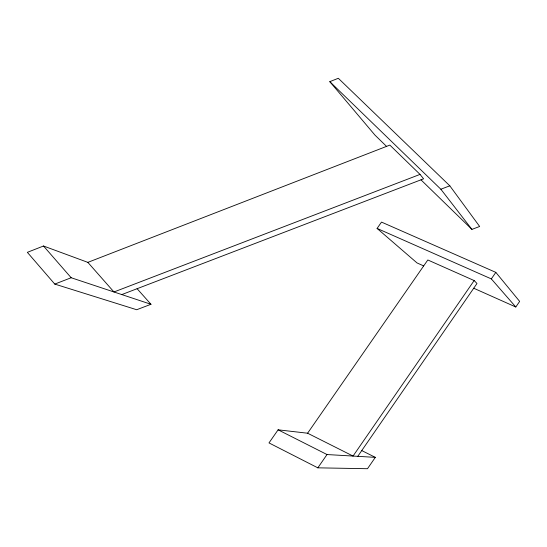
<?xml version="1.0" encoding="UTF-8"?>
<svg xmlns="http://www.w3.org/2000/svg" width="547" height="547" viewBox="0 0 547 547"><rect width="100%" height="100%" fill="white"/><g stroke="black" fill="none" stroke-linecap="round" stroke-linejoin="round"><path stroke-width="0.82" d="M361.752 450.571L375.324 457.354L367.495 468.717L317.828 467.835L268.987 442.913L278.102 429.819L307.599 433.217L353.047 456.061L474.153 280.556L427.809 259.969L307.599 433.217M473.723 288.228L515.807 307.004L519.65 301.404L495.828 272.372L381.512 222.096L377.088 228.427L417.033 262.936L423.686 265.904M357.779 456.335L476.991 283.496L474.153 280.556M515.807 307.004L491.329 278.908L495.828 272.372M317.828 467.835L327.017 454.55L375.324 457.354M386.558 146.384L374.982 135.13L329.807 81.66L338.32 78.283L449.812 185.816L479.651 226.479L471.931 229.384L420.964 179.826M121.79 294.58L423.597 178.821L420.034 174.397L113.961 291.975L87.855 262.369L43.507 246.006L27.35 252.338L54.775 284.091L136.688 309.732L150.979 304.282L137.099 288.707M87.855 262.369L389.854 145.099L420.034 174.397M54.775 284.091L71.165 277.739L150.979 304.282M329.807 81.66L440.855 189.235L449.812 185.816M377.088 228.427L491.329 278.908M278.102 429.819L327.017 454.55M43.507 246.006L71.165 277.739M440.855 189.235L471.931 229.384"/></g></svg>
